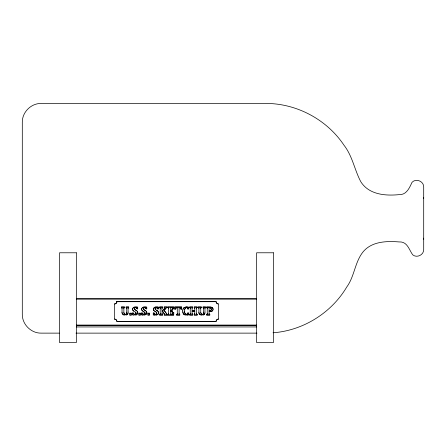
<?xml version="1.0" encoding="UTF-8"?>
<svg xmlns="http://www.w3.org/2000/svg" width="446" height="446" viewBox="0 0 446 446"><rect width="100%" height="100%" fill="white"/><g stroke="black" fill="none" stroke-linecap="round" stroke-linejoin="round"><path stroke-width="0.67" d="M196.614 308.554L196.63 308.002M177.257 314.051L177.279 313.493M128.086 308.543L128.102 307.991M160.209 313.493L160.108 314.346L160.186 313.956M168.476 314.045L168.493 313.493M190.236 314.045L190.252 313.493M204.97 308.543L204.987 307.991M207.228 314.045L207.245 313.493M126.697 313.014L126.731 312.178M203.588 313.014L203.616 312.178M123.86 308.548L123.966 307.69L124.501 307.378M162.049 308.548L162.149 307.695L162.69 307.378M200.745 308.548L200.851 307.69L201.386 307.378M167.858 314.659L168.393 314.263L167.858 315.043L173.689 315.043L173.806 312.83L172.992 312.83L172.797 313.493M194.774 313.493L194.59 314.486L194.144 314.659M194.735 314.235L194.774 311.152L192.092 311.152L192.092 313.577M192.092 308.554L192.137 307.846L192.733 307.378M211.187 309.937L211.226 309.301M184.7 309.563L184.689 312.596M182.687 311.141L182.799 309.87M127.963 313.399L128.086 312.105M204.853 313.399L204.97 312.105M136.002 313.666L136.041 313.226M145.101 313.226L144.933 313.962M156.836 313.226L156.669 313.962M212.971 309.953L213.054 309.145M137.781 312.713L137.028 314.508M146.756 313.466L146.84 312.713M158.575 312.713L158.235 314.045L156.552 315.066M134.324 308.688L134.363 308.298M143.378 308.688L143.534 308.047M155.113 308.688L155.269 308.047M423.555 198.442L423.7 197.333M141.744 308.476L141.65 309.223A2.107 2.074 0 0 0 142.207 310.656L145.067 312.975M153.48 308.476L153.385 309.223A2.107 2.074 0 0 0 153.942 310.656M126.608 313.549L126.697 312.925M203.499 313.549L203.588 312.925M164.663 307.818L164.29 308.788M196.63 308.086L196.697 307.729M184.7 309.647L184.85 308.961M168.393 314.346L168.476 313.956M190.236 313.956L189.617 314.659M207.228 313.956L206.609 314.659M128.102 308.08L128.376 307.5M204.987 308.08L205.071 307.69M176.56 314.659L177.257 313.962M162.071 308.052L162.69 306.993L159.573 306.993L159.573 307.461M180.697 308.454L180.875 309.123L181.689 309.123L181.689 306.993L174.698 306.993L174.698 309.123L175.512 309.123L175.679 308.481M211.058 310.36L211.187 309.853M123.882 308.052L124.139 307.601M200.767 308.052L201.386 306.993L198.269 306.993L198.816 307.785L198.269 307.378M182.799 309.953L183.367 308.409A3.194 3.139 0 0 1 184.41 307.405L186.439 306.898L188.541 307.171L188.541 308.95L187.733 308.95L187.549 308.292M127.963 313.315L127.812 313.85A1.935 1.901 0 0 1 126.976 314.759L126.146 315.049M204.853 313.315L204.703 313.85A1.935 1.901 0 0 1 203.867 314.759L203.03 315.049M187.348 315.066L188.541 314.848L188.541 312.992L187.727 312.992C187.855 314.592 185.464 314.999 185.018 313.538M172.63 309.719L171.961 309.635L171.526 310.405L170.333 310.561L170.333 307.673C172.368 306.631 172.34 309.229 173.745 308.849M164.161 314.659L164.479 314.112M212.971 309.87L212.279 311.079M184.85 309.045L185.057 308.465M126.441 313.928L126.608 313.46M135.874 313.962L136.002 313.583M145.056 313.583L144.482 314.335M156.791 313.583L156.217 314.335L154.996 314.369L154.076 312.992L153.262 312.992L153.262 314.876L154.494 315.071M203.499 313.46L203.081 314.213M137.697 313.382L136.459 314.77L133.7 314.982M146.5 314.045L146.756 313.382M158.492 313.382C157.761 315.523 154.996 315.121 153.262 314.787M134.363 308.387L134.659 307.84M143.417 308.387L143.718 307.84C145.457 306.519 145.468 309.362 146.756 308.844M155.152 308.387L155.687 307.695L156.657 307.612L157.678 308.927L156.953 307.796L155.453 307.93M132.685 308.56L134.006 307.244L137.697 307.233M141.744 308.56L143.06 307.155L145.658 306.954L146.756 307.149L146.756 308.927M153.48 308.56L154.795 307.155L157.393 306.954L158.492 307.149L158.492 308.927M172.624 313.828L172.797 313.404M175.679 308.565L176.248 307.757L177.279 307.673L177.279 313.577M183.128 308.933L183.367 308.493A3.194 3.139 0 0 1 184.41 307.489L186.439 306.982L188.541 307.255M192.137 307.93L192.304 307.567M164.585 308.208L163.587 309.647M211.058 310.277L210.54 310.89L209.085 311.057L209.085 307.684L210.562 307.824L211.187 308.844M185.057 308.548L185.33 308.08M187.448 313.794L186.305 314.369L185.263 313.9M172.44 314.068L172.624 313.744M196.697 307.812L197.244 307.378M212.703 310.494L211.688 311.447M135.874 313.878L135.428 314.335L134.207 314.369L133.282 312.992L132.468 312.992L132.468 314.876M126.441 313.845L125.817 314.397L124.568 314.224M203.331 313.845L202.707 314.397L201.458 314.307L200.745 312.312M146.5 313.956L144.816 315.066M134.475 308.13L134.898 307.695C136.615 306.753 136.37 309.424 137.697 308.844M167.378 314.664L164.1 310.36L165.879 308.314M164.1 310.36L166.408 307.773M163.587 309.563C162.578 311.453 161.296 310.427 162.049 308.459M142.012 308.002L143.802 307.049L146.756 307.233M153.747 308.002L155.537 307.049L158.492 307.233M128.186 307.773L128.716 307.378M160.108 314.263L159.573 314.659M171.113 310.561L171.961 309.635M205.071 307.773L205.6 307.378M185.33 308.164L185.653 307.801A1.505 1.477 0 0 1 186.93 307.656L187.287 307.98M172.44 313.984L170.333 314.363L170.333 311.157L171.532 311.236L171.961 312.088L172.63 312.088L172.63 309.635M175.919 308.097L177.279 307.757M166.408 307.863L167.161 307.389M210.846 310.589L209.085 310.973M162.935 310.271L162.049 310.539M143.718 307.93L144.922 307.695L145.658 308.192M135.679 314.101L134.207 314.285L133.482 313.599M144.733 314.101L143.266 314.369L142.341 312.992L141.527 312.992L141.527 314.876L142.759 315.071M156.468 314.101L154.996 314.285L154.271 313.599M146.087 314.424L144.019 315.054L141.527 314.787M126.19 314.129L124.891 314.33M159.919 314.447L159.573 315.043L162.69 315.043L162.394 314.475M189.963 314.447L189.617 315.043L192.733 315.043L192.154 314.157M206.955 314.447L206.609 315.043L209.804 315.043L209.804 314.575L209.213 314.302M172.228 314.157L170.333 314.274M166.776 307.595L167.161 306.993L164.128 306.993L164.63 307.723M135.762 315.066L136.459 314.854M211.688 311.358L209.085 311.715M134.898 307.785L135.868 307.695L136.599 308.192M188.541 314.759L186.227 315.054L184.215 314.614M202.707 314.307L201.458 314.224L200.806 313.153M273.052 332.783C303.102 330.586 331.4 312.93 346.748 287.023C354.453 276.509 354.799 262.516 362.743 252.28C371.312 241.425 386.359 240.896 398.964 241.922C407.438 241.319 408.954 249.665 412.706 254.822C416.82 258.318 423.851 254.939 423.7 249.548L423.7 187.025C423.89 181.199 415.862 178.01 412.004 182.369C409.45 187.872 406.462 195.103 398.964 194.646C385.238 196 368.926 194.634 360.82 181.762C354.52 169.932 352.479 156.022 343.983 145.201C326.784 119.411 296.339 103.238 265.337 103.439L41.194 103.439C31.097 103.227 22.088 112.23 22.3 122.332L22.3 314.24C22.088 324.337 31.097 333.346 41.194 333.129L59.29 333.129M210.941 311.581L209.085 311.631L209.085 313.583M209.085 307.773L210.562 307.913M76.372 298.72L256.612 298.72M76.372 299.099L256.612 299.099M116.858 301.529L216.126 301.529A2.247 2.208 0 0 0 218.445 303.81L218.445 319.241A2.247 2.208 0 0 0 216.126 321.516L116.858 321.516A2.247 2.208 0 0 0 114.538 319.241L114.538 303.81A2.247 2.208 0 0 0 116.858 301.529L116.858 301.702A2.247 2.208 0 0 1 116.701 302.589M116.858 301.702L216.126 301.702A2.247 2.208 0 0 0 218.139 303.971M121.384 307.077L124.501 307.077M126.101 307.077L128.716 307.077M159.573 307.077L162.69 307.077M164.128 307.077L167.161 307.077M167.858 307.077L173.745 307.077M174.698 307.077L181.689 307.077M189.617 307.077L192.733 307.077M194.144 307.077L197.244 307.077M198.269 307.077L201.386 307.077M202.991 307.077L205.6 307.077M206.609 307.077L211.371 307.21M170.333 307.757L172.017 307.79L172.602 308.18M179.119 307.757L180.379 308.002M157.678 308.844L158.492 308.844M188.541 308.866L187.733 308.95M174.698 309.039L175.512 309.123M181.689 309.039L180.875 309.123M192.092 310.416L194.774 310.416M162.049 311.263L162.745 311.525M170.333 311.247L171.777 311.576M192.092 311.236L194.774 311.236M172.63 312.005L171.961 312.088M132.468 313.075L133.282 312.992M141.527 313.075L142.341 312.992M153.262 313.075L154.076 312.992M188.541 313.075L187.727 312.992M129.764 313.282L131.358 313.282M138.823 313.282L140.418 313.282M147.877 313.282L149.477 313.282M129.764 314.96L131.358 314.96M138.823 314.96L140.418 314.96M147.877 314.96L149.477 314.96M159.573 314.96L162.69 314.96M164.161 314.96L167.378 314.96M167.858 314.96L173.689 315.043M176.56 314.96L179.833 314.96M189.617 314.96L192.733 314.96M194.144 314.96L197.244 314.96M206.609 314.96L209.804 314.96M114.538 319.068A2.247 2.208 0 0 1 116.858 321.349L216.126 321.349A2.247 2.208 0 0 1 218.445 319.068M76.372 325.056L256.612 325.056M76.372 325.608L256.612 325.608M76.372 326.946L256.612 326.946M75.998 333.129L256.985 333.129M143.852 314.369L142.536 313.599M164.128 307.378L164.663 307.907M132.468 314.787L133.7 315.071M201.213 315.093L199.618 314.447L199.083 313.516M124.328 315.093L122.734 314.447L122.059 312.947M179.504 314.497L179.833 315.043L176.56 315.043L176.56 314.575L177.168 314.363M179.833 314.659L179.314 314.385M209.804 314.659L209.113 314.045M185.107 315.027L183.535 314.062M192.733 314.659L192.103 313.873M162.69 314.659L162.21 314.346M206.609 307.378L207.228 308.086M206.961 307.595L206.609 306.993L210.763 307.026L212.307 307.606M189.617 307.378L189.968 307.595M167.858 307.378L168.476 308.086M159.573 307.378L160.192 308.086M121.384 307.378L122.003 308.086M121.736 307.595L121.384 306.993L124.501 306.993L124.501 307.461M196.614 313.493L196.809 314.475L197.244 314.659M202.991 307.378L203.582 307.846L203.616 308.543M203.582 307.93L202.991 306.993L205.6 306.993L205.6 307.461M126.101 307.378L126.692 307.93M194.144 307.378L194.735 307.852L194.774 308.554M194.735 307.935L194.144 306.993L197.244 306.993L197.244 307.461M211.889 307.288L213.01 308.716M154.578 311.113L156.262 312.094L156.802 312.975M156.607 310.215L158.124 311.408L158.525 312.272M157.26 310.667L155.693 309.675M136.47 310.667L134.458 309.19M156.262 312.178L153.942 310.572A2.107 2.074 0 0 1 153.385 309.139M124.568 314.307L123.916 313.153M146.026 311.029L143.963 309.758L143.411 308.916M136.967 311.029L134.636 309.435M133.789 311.197L133.148 310.656A2.107 2.074 0 0 1 132.596 309.223C132.601 306.664 135.896 306.636 137.697 307.149L137.697 308.927M155.425 309.435L155.693 309.758M143.69 309.435L146.388 311.408M135.467 312.094L136.008 312.975M135.729 312.423L133.148 310.572A2.107 2.074 0 0 1 132.596 309.139M183.847 314.452L182.782 312.289M189.968 307.506L190.236 308.086M157.756 310.946L158.575 312.797M136.967 310.946L137.585 311.815M199.301 313.973L201.213 315.01L203.867 314.67A1.935 1.901 0 0 0 204.703 313.767M124.323 314.129L123.86 312.312M180.552 308.225L180.19 307.779L179.119 307.673L179.119 313.577M155.247 309.19L155.425 309.518M156.518 312.339L156.836 313.309M210.852 308.114L211.058 308.42M187.287 307.891L187.549 308.376M164.1 310.277L167.378 315.043L164.161 315.043L164.435 314.564M163.03 311.832L164.502 314.385M164.351 313.934L162.745 311.436L162.166 311.174L162.049 313.577M212.636 307.818L213.054 309.229M146.388 311.319L146.79 312.272M137.329 311.319L137.73 312.272M183.273 313.794L182.687 311.052M122.193 313.516L123.681 314.882L126.976 314.67A1.935 1.901 0 0 0 127.812 313.767M180.552 308.136L180.697 308.543M184.822 313.07L185.018 313.622M155.147 308.916L155.247 309.273M143.512 309.273L143.378 308.604M134.357 308.916L134.458 309.273M135.907 312.596L136.041 313.309M146.639 311.726L146.84 312.797M198.816 307.695L198.888 308.086M179.136 313.962L179.197 314.307M184.822 313.159L184.577 311.091M198.949 312.947L199.083 313.605M162.06 313.873L162.104 314.246M423.555 238.125L423.7 239.24M155.113 308.604L155.147 309.006M134.324 308.604L134.357 309.006M145.101 313.309L144.788 312.339L142.207 310.572A2.107 2.074 0 0 1 141.65 309.139M137.73 312.183L137.781 312.797M211.187 308.755L211.226 309.39M196.653 314.196L196.614 308.465M126.731 308.543L126.541 307.656M198.905 312.239L198.949 313.036M122.02 312.239L122.059 313.036M209.085 313.499L209.113 314.129M179.119 313.493L179.136 314.051M207.228 308.002L207.245 308.548M198.888 308.002L198.905 308.548M190.236 308.002L190.252 308.548M168.476 308.002L168.493 308.548M160.192 308.002L160.209 308.548M122.003 308.002L122.02 308.548M192.092 313.493L192.103 313.956M162.049 313.493L162.06 313.956M207.245 308.459L207.245 313.577M204.97 308.454L204.97 312.189M203.616 308.454L203.616 312.267M200.745 308.459L200.745 312.401M198.905 308.459L198.905 312.323M196.809 314.475L197.244 314.575L197.244 315.043L194.144 315.043L194.144 314.575M194.774 308.465L194.774 310.505L192.092 310.505L192.092 308.465M192.733 307.461L192.733 306.993L189.617 306.993L189.617 307.461M190.252 308.459L190.252 313.577M173.745 308.933L173.745 306.993L167.858 306.993L167.858 307.461L168.398 307.695M173.806 312.83L172.992 312.83M168.493 308.459L168.493 313.577M160.209 308.459L160.209 313.577M128.716 307.461L128.716 306.993L126.101 306.993L126.101 307.461M128.086 308.454L128.086 312.189M126.731 308.454L126.731 312.267M123.86 308.459L123.86 312.401M122.02 308.459L122.02 312.323M116.568 302.856A2.247 2.208 0 0 1 114.538 303.982M185.653 307.885A1.505 1.477 0 0 1 186.93 307.746M76.372 252.782L59.535 252.782L59.535 342.561L76.372 342.561L76.372 252.782M273.459 252.782L256.623 252.782L256.623 342.561L273.459 342.561L273.459 252.782M131.358 313.198L129.764 313.198L129.764 315.043L131.358 315.043L131.358 313.198M140.418 313.198L138.823 313.198L138.823 315.043L140.418 315.043L140.418 313.198M149.477 313.198L147.877 313.198L147.877 315.043L149.477 315.043L149.477 313.198"/></g></svg>
